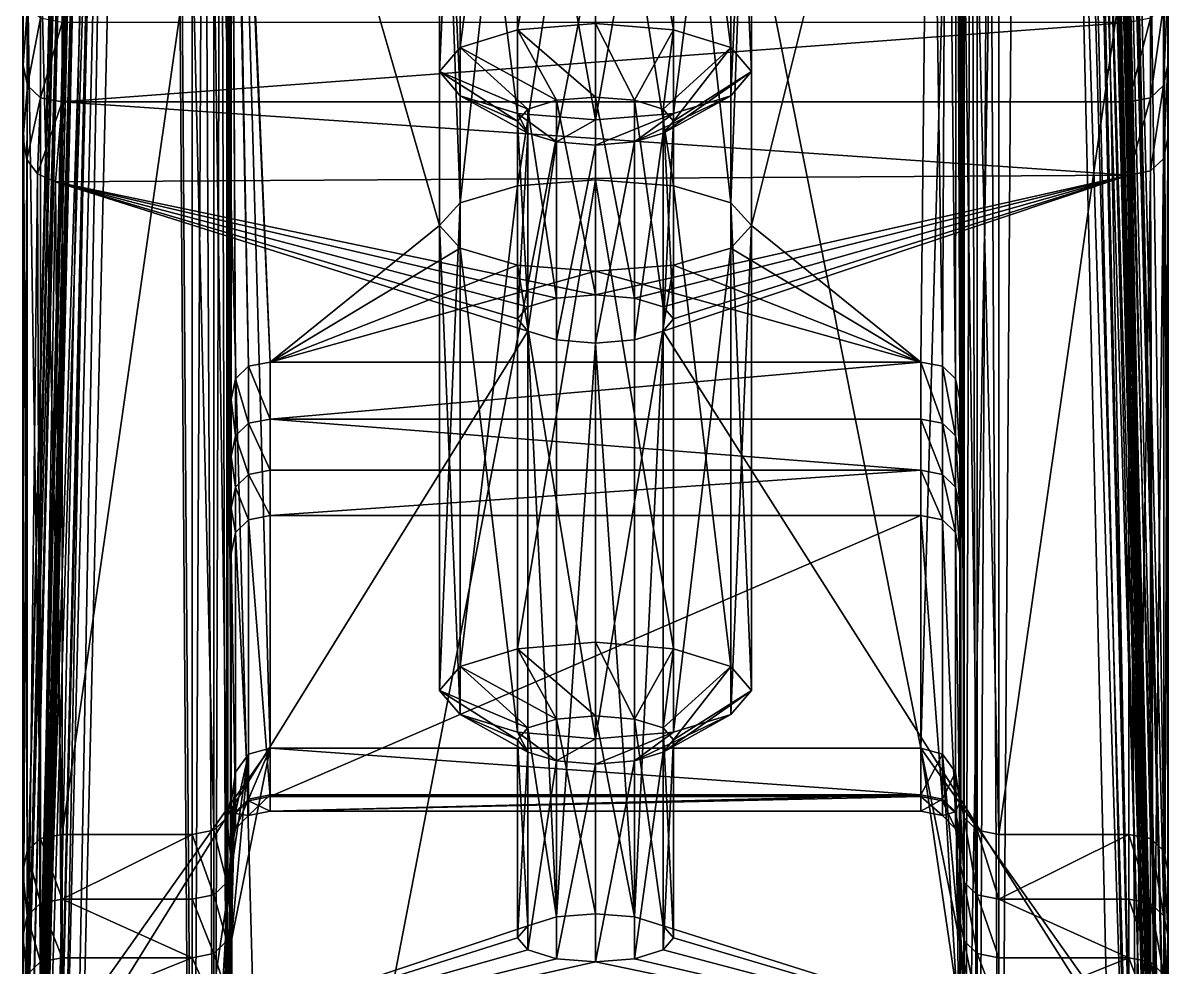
# Model space of a CAD drawing. Header units: metres. Extents: x -565 to 1231, y 366 to 1032.
# Drawn here: x 1186.84 to 1230.85, y 867.9 to 904.21 of the extents above; entities that cross this region are included whole.
import ezdxf

# ---------------------------------------------------------------- set-up
doc = ezdxf.new("R2010")
doc.units = ezdxf.units.M

msp = doc.modelspace()

# ---------------------------------------------------------------- linework, layer by layer
for points in [[(1191.345, 1022.829, 4.711), (1190.845, 1022.348, 4.559), (1187.009, 864.438, 343.199)], [(1187.009, 864.438, 343.199), (1187.508, 864.89, 343.413), (1191.345, 1022.829, 4.711)], [(1192.178, 1022.989, 4.761), (1191.345, 1022.829, 4.711), (1187.508, 864.89, 343.413)], [(1187.508, 864.89, 343.413), (1188.341, 865.039, 343.487), (1192.178, 1022.989, 4.761)], [(1196.341, 876.327, 319.283), (1192.178, 1022.989, 4.761), (1188.341, 865.039, 343.487)], [(1221.341, 876.327, 319.283), (1225.503, 1022.989, 4.761), (1192.178, 1022.989, 4.761)], [(1196.341, 876.327, 319.283), (1221.341, 876.327, 319.283), (1192.178, 1022.989, 4.761)], [(1221.341, 876.327, 319.283), (1229.342, 865.039, 343.487), (1225.503, 1022.989, 4.761)], [(1226.336, 1022.829, 4.711), (1225.503, 1022.989, 4.761), (1229.342, 865.039, 343.487)], [(1226.836, 1022.348, 4.559), (1226.336, 1022.829, 4.711), (1230.175, 864.89, 343.413)], [(1229.342, 865.039, 343.487), (1230.175, 864.89, 343.413), (1226.336, 1022.829, 4.711)], [(1190.845, 1022.348, 4.559), (1190.679, 1021.547, 4.305), (1186.843, 863.683, 342.846)], [(1186.843, 863.683, 342.846), (1187.009, 864.438, 343.199), (1190.845, 1022.348, 4.559)], [(1227.002, 1021.547, 4.305), (1226.836, 1022.348, 4.559), (1230.674, 864.438, 343.199)], [(1230.175, 864.89, 343.413), (1230.674, 864.438, 343.199), (1226.836, 1022.348, 4.559)], [(1186.839, 857.377, 339.809), (1186.843, 863.683, 342.846), (1190.679, 1021.547, 4.305)], [(1190.677, 1015.37, 0.991), (1186.839, 857.377, 339.809), (1190.679, 1021.547, 4.305)], [(1227.002, 1021.547, 4.305), (1230.84, 863.683, 342.846), (1230.844, 857.377, 339.809)], [(1227.002, 1021.547, 4.305), (1230.844, 857.377, 339.809), (1227.005, 1015.37, 0.991)], [(1230.674, 864.438, 343.199), (1230.84, 863.683, 342.846), (1227.002, 1021.547, 4.305)], [(1187.007, 856.621, 339.457), (1186.839, 857.377, 339.809), (1190.677, 1015.37, 0.991)], [(1190.677, 1015.37, 0.991), (1190.844, 1014.568, 0.738), (1187.007, 856.621, 339.457)], [(1226.838, 1014.568, 0.738), (1227.005, 1015.37, 0.991), (1230.844, 857.377, 339.809)], [(1187.508, 856.167, 339.248), (1187.007, 856.621, 339.457), (1190.844, 1014.568, 0.738)], [(1190.844, 1014.568, 0.738), (1191.344, 1014.087, 0.586), (1187.508, 856.167, 339.248)], [(1226.338, 1014.087, 0.586), (1226.838, 1014.568, 0.738), (1230.676, 856.621, 339.457)], [(1230.844, 857.377, 339.809), (1230.676, 856.621, 339.457), (1226.838, 1014.568, 0.738)], [(1188.341, 856.014, 339.182), (1187.508, 856.167, 339.248), (1191.344, 1014.087, 0.586)], [(1191.344, 1014.087, 0.586), (1192.177, 1013.927, 0.535), (1188.341, 856.014, 339.182)], [(1225.505, 1013.927, 0.535), (1226.338, 1014.087, 0.586), (1230.175, 856.167, 339.248)], [(1230.676, 856.621, 339.457), (1230.175, 856.167, 339.248), (1226.338, 1014.087, 0.586)], [(1188.341, 856.014, 339.182), (1192.177, 1013.927, 0.535), (1193.341, 852.374, 346.985)], [(1192.177, 1013.927, 0.535), (1193.341, 1013.927, 0.535), (1193.341, 852.374, 346.985)], [(1193.341, 1013.927, 0.535), (1194.175, 1013.767, 0.484), (1194.175, 852.219, 346.923)], [(1194.175, 852.219, 346.923), (1193.341, 852.374, 346.985), (1193.341, 1013.927, 0.535)], [(1194.175, 1013.767, 0.484), (1194.675, 1013.286, 0.332), (1194.675, 851.754, 346.736)], [(1194.675, 851.754, 346.736), (1194.175, 852.219, 346.923), (1194.175, 1013.767, 0.484)], [(1223.008, 1013.286, 0.332), (1223.508, 1013.767, 0.484), (1223.508, 852.219, 346.923)], [(1223.508, 1013.767, 0.484), (1224.341, 1013.927, 0.535), (1224.341, 852.374, 346.985)], [(1224.341, 852.374, 346.985), (1223.508, 852.219, 346.923), (1223.508, 1013.767, 0.484)], [(1229.342, 856.014, 339.182), (1224.341, 852.374, 346.985), (1224.341, 1013.927, 0.535)], [(1225.505, 1013.927, 0.535), (1229.342, 856.014, 339.182), (1224.341, 1013.927, 0.535)], [(1230.175, 856.167, 339.248), (1229.342, 856.014, 339.182), (1225.505, 1013.927, 0.535)], [(1194.675, 1013.286, 0.332), (1194.841, 1012.484, 0.079), (1194.841, 850.98, 346.426)], [(1194.841, 850.98, 346.426), (1194.675, 851.754, 346.736), (1194.675, 1013.286, 0.332)], [(1222.841, 1012.484, 0.079), (1223.008, 1013.286, 0.332), (1223.008, 851.754, 346.736)], [(1223.508, 852.219, 346.923), (1223.008, 851.754, 346.736), (1223.008, 1013.286, 0.332)], [(1194.841, 1004.358, -3.797), (1194.841, 850.98, 346.426), (1194.841, 1012.484, 0.079)], [(1222.841, 1012.484, 0.079), (1222.841, 850.98, 346.426), (1222.841, 1004.358, -3.797)], [(1223.008, 851.754, 346.736), (1222.841, 850.98, 346.426), (1222.841, 1012.484, 0.079)], [(1194.675, 839.766, 331.767), (1194.841, 840.487, 332.188), (1194.841, 1004.358, -3.797)], [(1194.841, 1004.358, -3.797), (1194.675, 1003.657, -4.26), (1194.675, 839.766, 331.767)], [(1194.841, 1004.358, -3.797), (1194.841, 840.487, 332.188), (1194.841, 850.98, 346.426)], [(1222.841, 850.98, 346.426), (1222.841, 840.487, 332.188), (1222.841, 1004.358, -3.797)], [(1223.008, 1003.657, -4.26), (1222.841, 1004.358, -3.797), (1222.841, 840.487, 332.188)], [(1194.175, 839.333, 331.515), (1194.675, 839.766, 331.767), (1194.675, 1003.657, -4.26)], [(1194.675, 1003.657, -4.26), (1194.175, 1003.236, -4.538), (1194.175, 839.333, 331.515)], [(1222.841, 840.487, 332.188), (1223.008, 839.766, 331.767), (1223.008, 1003.657, -4.26)], [(1223.508, 1003.236, -4.538), (1223.008, 1003.657, -4.26), (1223.008, 839.766, 331.767)], [(1186.955, 839.274, 331.189), (1187.097, 839.3, 331.202), (1192.177, 1003.096, -4.631)], [(1192.177, 1003.096, -4.631), (1191.344, 1002.956, -4.724), (1186.955, 839.274, 331.189)], [(1192.177, 1003.096, -4.631), (1187.097, 839.3, 331.202), (1193.341, 839.188, 331.431)], [(1193.341, 1003.096, -4.631), (1192.177, 1003.096, -4.631), (1193.341, 839.188, 331.431)], [(1193.341, 839.188, 331.431), (1194.175, 839.333, 331.515), (1194.175, 1003.236, -4.538)], [(1194.175, 1003.236, -4.538), (1193.341, 1003.096, -4.631), (1193.341, 839.188, 331.431)], [(1223.008, 839.766, 331.767), (1223.508, 839.333, 331.515), (1223.508, 1003.236, -4.538)], [(1224.341, 1003.096, -4.631), (1223.508, 1003.236, -4.538), (1223.508, 839.333, 331.515)], [(1223.508, 839.333, 331.515), (1224.341, 839.188, 331.431), (1224.341, 1003.096, -4.631)], [(1225.505, 1003.096, -4.631), (1224.341, 1003.096, -4.631), (1224.341, 839.188, 331.431)], [(1230.586, 839.3, 331.202), (1225.505, 1003.096, -4.631), (1224.341, 839.188, 331.431)], [(1226.338, 1002.956, -4.724), (1225.505, 1003.096, -4.631), (1230.586, 839.3, 331.202)], [(1186.87, 839.198, 331.151), (1186.955, 839.274, 331.189), (1191.344, 1002.956, -4.724)], [(1191.344, 1002.956, -4.724), (1190.846, 1002.535, -5.002), (1186.87, 839.198, 331.151)], [(1226.836, 1002.535, -5.002), (1226.338, 1002.956, -4.724), (1230.728, 839.274, 331.189)], [(1230.586, 839.3, 331.202), (1230.728, 839.274, 331.189), (1226.338, 1002.956, -4.724)], [(1186.841, 839.071, 331.089), (1186.87, 839.198, 331.151), (1190.846, 1002.535, -5.002)], [(1190.846, 1002.535, -5.002), (1190.681, 1001.834, -5.465), (1186.841, 839.071, 331.089)], [(1227.001, 1001.834, -5.465), (1226.836, 1002.535, -5.002), (1230.813, 839.198, 331.151)], [(1230.728, 839.274, 331.189), (1230.813, 839.198, 331.151), (1226.836, 1002.535, -5.002)], [(1186.841, 839.071, 331.089), (1190.681, 1001.834, -5.465), (1190.675, 995.37, -8.181)], [(1227.006, 995.37, -8.181), (1227.001, 1001.834, -5.465), (1230.841, 839.071, 331.089)], [(1230.813, 839.198, 331.151), (1230.841, 839.071, 331.089), (1227.001, 1001.834, -5.465)], [(1186.841, 839.071, 331.089), (1190.675, 995.37, -8.181), (1186.838, 831.537, 327.728)], [(1187.007, 830.814, 327.309), (1186.838, 831.537, 327.728), (1190.675, 995.37, -8.181)], [(1190.675, 995.37, -8.181), (1190.843, 994.669, -8.644), (1187.007, 830.814, 327.309)], [(1226.838, 994.669, -8.644), (1227.006, 995.37, -8.181), (1230.844, 831.537, 327.728)], [(1230.844, 831.537, 327.728), (1227.006, 995.37, -8.181), (1230.841, 839.071, 331.089)], [(1187.508, 830.378, 327.062), (1187.007, 830.814, 327.309), (1190.843, 994.669, -8.644)], [(1190.843, 994.669, -8.644), (1191.344, 994.248, -8.922), (1187.508, 830.378, 327.062)], [(1226.337, 994.248, -8.922), (1226.838, 994.669, -8.644), (1230.676, 830.814, 327.309)], [(1230.844, 831.537, 327.728), (1230.676, 830.814, 327.309), (1226.838, 994.669, -8.644)], [(1188.341, 830.23, 326.986), (1187.508, 830.378, 327.062), (1191.344, 994.248, -8.922)], [(1191.344, 994.248, -8.922), (1192.178, 994.108, -9.015), (1188.341, 830.23, 326.986)], [(1225.503, 994.108, -9.015), (1226.337, 994.248, -8.922), (1230.175, 830.378, 327.062)], [(1230.676, 830.814, 327.309), (1230.175, 830.378, 327.062), (1226.337, 994.248, -8.922)], [(1196.341, 842.737, 301.344), (1188.341, 830.23, 326.986), (1192.178, 994.108, -9.015)], [(1196.341, 842.737, 301.344), (1192.178, 994.108, -9.015), (1225.503, 994.108, -9.015)], [(1222.841, 842.02, 302.574), (1196.341, 842.737, 301.344), (1225.503, 994.108, -9.015)], [(1222.841, 842.02, 302.574), (1225.503, 994.108, -9.015), (1229.342, 830.23, 326.986)], [(1230.175, 830.378, 327.062), (1229.342, 830.23, 326.986), (1225.503, 994.108, -9.015)], [(1194.855, 923.46, 517.214), (1194.898, 923.792, 516.588), (1195.508, 891.005, 409.346)], [(1196.341, 891.165, 409.299), (1195.508, 891.005, 409.346), (1194.898, 923.792, 516.588)], [(1194.898, 923.792, 516.588), (1194.968, 923.708, 515.744), (1196.341, 891.165, 409.299)], [(1214.841, 896.42, 426.485), (1214.841, 918.935, 500.132), (1221.695, 923.862, 516.248)], [(1214.841, 896.42, 426.485), (1221.695, 923.862, 516.248), (1221.341, 891.165, 409.299)], [(1222.175, 891.005, 409.346), (1221.341, 891.165, 409.299), (1221.695, 923.862, 516.248)], [(1221.695, 923.862, 516.248), (1222.332, 923.86, 516.812), (1222.175, 891.005, 409.346)], [(1222.675, 890.526, 409.489), (1222.175, 891.005, 409.346), (1222.332, 923.86, 516.812)], [(1222.332, 923.86, 516.812), (1222.714, 923.477, 517.27), (1222.675, 890.526, 409.489)], [(1194.841, 922.713, 517.622), (1194.855, 923.46, 517.214), (1195.008, 890.526, 409.489)], [(1195.508, 891.005, 409.346), (1195.008, 890.526, 409.489), (1194.855, 923.46, 517.214)], [(1196.341, 891.165, 409.299), (1194.968, 923.708, 515.744), (1202.841, 896.42, 426.485)], [(1202.841, 896.42, 426.485), (1194.968, 923.708, 515.744), (1202.841, 918.935, 500.132)], [(1222.841, 889.727, 409.727), (1222.675, 890.526, 409.489), (1222.714, 923.477, 517.27)], [(1222.714, 923.477, 517.27), (1222.841, 922.713, 517.622), (1222.841, 889.727, 409.727)], [(1194.841, 922.713, 517.622), (1194.841, 889.727, 409.727), (1194.841, 909.29, 522.078)], [(1195.008, 890.526, 409.489), (1194.841, 889.727, 409.727), (1194.841, 922.713, 517.622)], [(1222.841, 909.29, 522.078), (1222.841, 889.727, 409.727), (1222.841, 922.713, 517.622)], [(1203.645, 903.261, 508.379), (1203.645, 919.812, 503.001), (1205.842, 920.455, 505.102)], [(1205.842, 920.455, 505.102), (1205.842, 903.94, 510.468), (1203.645, 903.261, 508.379)], [(1208.841, 920.69, 505.87), (1208.841, 904.188, 511.232), (1205.842, 903.94, 510.468)], [(1205.842, 903.94, 510.468), (1205.842, 920.455, 505.102), (1208.841, 920.69, 505.87)], [(1211.841, 903.94, 510.468), (1208.841, 904.188, 511.232), (1208.841, 920.69, 505.87)], [(1208.841, 920.69, 505.87), (1211.841, 920.455, 505.102), (1211.841, 903.94, 510.468)], [(1211.841, 920.455, 505.102), (1214.036, 919.812, 503.001), (1214.036, 903.261, 508.379)], [(1214.036, 903.261, 508.379), (1211.841, 903.94, 510.468), (1211.841, 920.455, 505.102)], [(1203.645, 919.812, 503.001), (1203.645, 903.261, 508.379), (1202.841, 902.335, 505.526)], [(1202.841, 902.335, 505.526), (1202.841, 918.935, 500.132), (1203.645, 919.812, 503.001)], [(1214.841, 902.335, 505.526), (1214.036, 903.261, 508.379), (1214.036, 919.812, 503.001)], [(1214.036, 919.812, 503.001), (1214.841, 918.935, 500.132), (1214.841, 902.335, 505.526)], [(1203.645, 901.408, 502.673), (1203.645, 918.058, 497.263), (1202.841, 918.935, 500.132)], [(1202.841, 918.935, 500.132), (1202.841, 902.335, 505.526), (1203.645, 901.408, 502.673)], [(1203.645, 897.296, 429.354), (1202.841, 896.42, 426.485), (1202.841, 918.935, 500.132)], [(1203.645, 897.296, 429.354), (1202.841, 918.935, 500.132), (1203.645, 918.058, 497.263)], [(1214.841, 918.935, 500.132), (1214.036, 918.058, 497.263), (1214.036, 901.408, 502.673)], [(1214.036, 901.408, 502.673), (1214.841, 902.335, 505.526), (1214.841, 918.935, 500.132)], [(1214.036, 897.296, 429.354), (1214.036, 918.058, 497.263), (1214.841, 918.935, 500.132)], [(1214.841, 896.42, 426.485), (1214.036, 897.296, 429.354), (1214.841, 918.935, 500.132)], [(1203.645, 918.058, 497.263), (1203.645, 901.408, 502.673), (1205.842, 900.729, 500.584)], [(1205.842, 900.729, 500.584), (1205.842, 917.415, 495.162), (1203.645, 918.058, 497.263)], [(1203.645, 897.296, 429.354), (1203.645, 918.058, 497.263), (1205.842, 917.415, 495.162)], [(1211.841, 900.729, 500.584), (1214.036, 901.408, 502.673), (1214.036, 918.058, 497.263)], [(1214.036, 918.058, 497.263), (1211.841, 917.415, 495.162), (1211.841, 900.729, 500.584)], [(1214.036, 897.296, 429.354), (1211.841, 917.415, 495.162), (1214.036, 918.058, 497.263)], [(1205.842, 897.939, 431.455), (1203.645, 897.296, 429.354), (1205.842, 917.415, 495.162)], [(1208.841, 900.48, 499.819), (1208.841, 917.181, 494.393), (1205.842, 917.415, 495.162)], [(1205.842, 917.415, 495.162), (1205.842, 900.729, 500.584), (1208.841, 900.48, 499.819)], [(1205.842, 897.939, 431.455), (1205.842, 917.415, 495.162), (1208.841, 917.181, 494.393)], [(1208.841, 898.173, 432.224), (1205.842, 897.939, 431.455), (1208.841, 917.181, 494.393)], [(1211.841, 917.415, 495.162), (1208.841, 917.181, 494.393), (1208.841, 900.48, 499.819)], [(1208.841, 900.48, 499.819), (1211.841, 900.729, 500.584), (1211.841, 917.415, 495.162)], [(1211.841, 897.939, 431.455), (1208.841, 917.181, 494.393), (1211.841, 917.415, 495.162)], [(1211.841, 897.939, 431.455), (1208.841, 898.173, 432.224), (1208.841, 917.181, 494.393)], [(1214.036, 897.296, 429.354), (1211.841, 897.939, 431.455), (1211.841, 917.415, 495.162)], [(1194.675, 908.5, 522.341), (1194.841, 909.29, 522.078), (1194.841, 874.439, 414.816)], [(1194.841, 889.727, 409.727), (1194.841, 874.439, 414.816), (1194.841, 909.29, 522.078)], [(1222.841, 909.29, 522.078), (1222.841, 874.439, 414.816), (1222.841, 889.727, 409.727)], [(1223.008, 873.644, 415.067), (1222.841, 874.439, 414.816), (1222.841, 909.29, 522.078)], [(1222.841, 909.29, 522.078), (1223.008, 908.5, 522.341), (1223.008, 873.644, 415.067)], [(1194.175, 908.025, 522.499), (1194.675, 908.5, 522.341), (1194.675, 873.644, 415.067)], [(1194.841, 874.439, 414.816), (1194.675, 873.644, 415.067), (1194.675, 908.5, 522.341)], [(1223.508, 873.168, 415.219), (1223.008, 873.644, 415.067), (1223.008, 908.5, 522.341)], [(1223.008, 908.5, 522.341), (1223.508, 908.025, 522.499), (1223.508, 873.168, 415.219)], [(1193.341, 907.867, 522.551), (1194.175, 908.025, 522.499), (1194.175, 873.168, 415.219)], [(1194.675, 873.644, 415.067), (1194.175, 873.168, 415.219), (1194.175, 908.025, 522.499)], [(1224.341, 873.008, 415.269), (1223.508, 873.168, 415.219), (1223.508, 908.025, 522.499)], [(1223.508, 908.025, 522.499), (1224.341, 907.867, 522.551), (1224.341, 873.008, 415.269)], [(1187.006, 907.234, 522.762), (1187.507, 907.709, 522.604), (1187.507, 872.85, 415.319)], [(1187.507, 907.709, 522.604), (1188.341, 907.867, 522.551), (1188.341, 873.008, 415.269)], [(1188.341, 873.008, 415.269), (1187.507, 872.85, 415.319), (1187.507, 907.709, 522.604)], [(1188.341, 873.008, 415.269), (1188.341, 907.867, 522.551), (1193.341, 907.867, 522.551)], [(1188.341, 873.008, 415.269), (1193.341, 907.867, 522.551), (1193.341, 873.008, 415.269)], [(1194.175, 873.168, 415.219), (1193.341, 873.008, 415.269), (1193.341, 907.867, 522.551)], [(1229.342, 907.867, 522.551), (1229.342, 873.008, 415.269), (1224.341, 873.008, 415.269)], [(1229.342, 907.867, 522.551), (1224.341, 873.008, 415.269), (1224.341, 907.867, 522.551)], [(1230.175, 872.85, 415.319), (1229.342, 873.008, 415.269), (1229.342, 907.867, 522.551)], [(1229.342, 907.867, 522.551), (1230.175, 907.709, 522.604), (1230.175, 872.85, 415.319)], [(1230.677, 872.373, 415.47), (1230.175, 872.85, 415.319), (1230.175, 907.709, 522.604)], [(1230.175, 907.709, 522.604), (1230.677, 907.234, 522.762), (1230.677, 872.373, 415.47)], [(1186.836, 906.443, 523.025), (1187.006, 907.234, 522.762), (1187.006, 872.373, 415.47)], [(1187.507, 872.85, 415.319), (1187.006, 872.373, 415.47), (1187.006, 907.234, 522.762)], [(1230.846, 871.579, 415.722), (1230.677, 872.373, 415.47), (1230.677, 907.234, 522.762)], [(1230.677, 907.234, 522.762), (1230.846, 906.443, 523.025), (1230.846, 871.579, 415.722)], [(1186.846, 902.585, 533.396), (1186.846, 905.627, 541.529), (1186.836, 906.443, 523.025)], [(1186.846, 899.779, 525.168), (1186.846, 902.585, 533.396), (1186.836, 906.443, 523.025)], [(1186.846, 899.779, 525.168), (1186.836, 906.443, 523.025), (1186.836, 871.579, 415.722)], [(1187.006, 872.373, 415.47), (1186.836, 871.579, 415.722), (1186.836, 906.443, 523.025)], [(1230.846, 906.443, 523.025), (1230.836, 905.627, 541.529), (1230.836, 902.585, 533.396)], [(1230.846, 906.443, 523.025), (1230.836, 902.585, 533.396), (1230.837, 899.779, 525.168)], [(1230.846, 871.579, 415.722), (1230.846, 906.443, 523.025), (1230.837, 899.779, 525.168)], [(1187.01, 904.85, 541.832), (1186.846, 905.627, 541.529), (1186.846, 902.585, 533.396)], [(1230.673, 901.8, 533.676), (1230.836, 902.585, 533.396), (1230.836, 905.627, 541.529)], [(1230.836, 905.627, 541.529), (1230.673, 904.85, 541.832), (1230.673, 901.8, 533.676)], [(1186.846, 902.585, 533.396), (1187.01, 901.8, 533.676), (1187.01, 904.85, 541.832)], [(1187.508, 904.384, 542.014), (1187.01, 904.85, 541.832), (1187.01, 901.8, 533.676)], [(1230.174, 901.329, 533.845), (1230.673, 901.8, 533.676), (1230.673, 904.85, 541.832)], [(1230.673, 904.85, 541.832), (1230.174, 904.384, 542.014), (1230.174, 901.329, 533.845)], [(1187.01, 901.8, 533.676), (1187.508, 901.329, 533.845), (1187.508, 904.384, 542.014)], [(1188.341, 904.229, 542.074), (1187.508, 904.384, 542.014), (1187.508, 901.329, 533.845)], [(1187.508, 901.329, 533.845), (1188.341, 901.172, 533.901), (1188.341, 904.229, 542.074)], [(1188.341, 901.172, 533.901), (1229.342, 901.172, 533.901), (1229.342, 904.229, 542.074)], [(1188.341, 904.229, 542.074), (1188.341, 901.172, 533.901), (1229.342, 904.229, 542.074)], [(1205.842, 903.94, 510.468), (1208.841, 904.188, 511.232), (1208.841, 901.358, 508.997)], [(1210.341, 901.234, 508.615), (1208.841, 901.358, 508.997), (1208.841, 904.188, 511.232)], [(1208.841, 904.188, 511.232), (1211.841, 903.94, 510.468), (1210.341, 901.234, 508.615)], [(1229.342, 901.172, 533.901), (1230.174, 901.329, 533.845), (1230.174, 904.384, 542.014)], [(1230.174, 904.384, 542.014), (1229.342, 904.229, 542.074), (1229.342, 901.172, 533.901)], [(1203.645, 903.261, 508.379), (1205.842, 903.94, 510.468), (1207.341, 901.234, 508.615)], [(1208.841, 901.358, 508.997), (1207.341, 901.234, 508.615), (1205.842, 903.94, 510.468)], [(1211.439, 900.896, 507.57), (1210.341, 901.234, 508.615), (1211.841, 903.94, 510.468)], [(1211.841, 903.94, 510.468), (1214.036, 903.261, 508.379), (1211.439, 900.896, 507.57)], [(1202.841, 902.335, 505.526), (1203.645, 903.261, 508.379), (1206.242, 900.896, 507.57)], [(1207.341, 901.234, 508.615), (1206.242, 900.896, 507.57), (1203.645, 903.261, 508.379)], [(1211.841, 900.432, 506.144), (1211.439, 900.896, 507.57), (1214.036, 903.261, 508.379)], [(1214.036, 903.261, 508.379), (1214.841, 902.335, 505.526), (1211.841, 900.432, 506.144)], [(1187.01, 901.8, 533.676), (1186.846, 902.585, 533.396), (1186.846, 899.779, 525.168)], [(1203.645, 901.408, 502.673), (1202.841, 902.335, 505.526), (1205.842, 900.432, 506.144)], [(1206.242, 900.896, 507.57), (1205.842, 900.432, 506.144), (1202.841, 902.335, 505.526)], [(1214.841, 902.335, 505.526), (1214.036, 901.408, 502.673), (1211.439, 899.968, 504.717)], [(1211.439, 899.968, 504.717), (1211.841, 900.432, 506.144), (1214.841, 902.335, 505.526)], [(1230.673, 898.988, 525.431), (1230.837, 899.779, 525.168), (1230.836, 902.585, 533.396)], [(1230.836, 902.585, 533.396), (1230.673, 901.8, 533.676), (1230.673, 898.988, 525.431)], [(1186.846, 899.779, 525.168), (1186.981, 898.96, 525.342), (1187.01, 901.8, 533.676)], [(1187.508, 901.329, 533.845), (1187.01, 901.8, 533.676), (1186.981, 898.96, 525.342)], [(1230.174, 898.514, 525.589), (1230.673, 898.988, 525.431), (1230.673, 901.8, 533.676)], [(1230.673, 901.8, 533.676), (1230.174, 901.329, 533.845), (1230.174, 898.514, 525.589)], [(1186.981, 898.96, 525.342), (1187.394, 898.399, 525.233), (1187.508, 901.329, 533.845)], [(1188.341, 901.172, 533.901), (1187.508, 901.329, 533.845), (1187.394, 898.399, 525.233)], [(1205.842, 900.729, 500.584), (1203.645, 901.408, 502.673), (1206.242, 899.968, 504.717)], [(1205.842, 900.432, 506.144), (1206.242, 899.968, 504.717), (1203.645, 901.408, 502.673)], [(1207.341, 901.234, 508.615), (1208.841, 901.358, 508.997), (1208.841, 893.751, 511.469)], [(1210.341, 893.627, 511.087), (1208.841, 893.751, 511.469), (1208.841, 901.358, 508.997)], [(1208.841, 901.358, 508.997), (1210.341, 901.234, 508.615), (1210.341, 893.627, 511.087)], [(1210.341, 899.629, 503.673), (1211.439, 899.968, 504.717), (1214.036, 901.408, 502.673)], [(1214.036, 901.408, 502.673), (1211.841, 900.729, 500.584), (1210.341, 899.629, 503.673)], [(1229.342, 898.356, 525.642), (1230.174, 898.514, 525.589), (1230.174, 901.329, 533.845)], [(1230.174, 901.329, 533.845), (1229.342, 901.172, 533.901), (1229.342, 898.356, 525.642)], [(1187.394, 898.399, 525.233), (1188.083, 898.096, 524.841), (1188.341, 901.172, 533.901)], [(1188.341, 901.172, 533.901), (1188.083, 898.096, 524.841), (1229.342, 898.356, 525.642)], [(1188.341, 901.172, 533.901), (1229.342, 898.356, 525.642), (1229.342, 901.172, 533.901)], [(1205.842, 900.432, 506.144), (1206.242, 900.896, 507.57), (1206.242, 893.287, 510.043)], [(1206.242, 900.896, 507.57), (1207.341, 901.234, 508.615), (1207.341, 893.627, 511.087)], [(1207.341, 893.627, 511.087), (1206.242, 893.287, 510.043), (1206.242, 900.896, 507.57)], [(1208.841, 893.751, 511.469), (1207.341, 893.627, 511.087), (1207.341, 901.234, 508.615)], [(1210.341, 901.234, 508.615), (1211.439, 900.896, 507.57), (1211.439, 893.287, 510.043)], [(1211.439, 893.287, 510.043), (1210.341, 893.627, 511.087), (1210.341, 901.234, 508.615)], [(1211.841, 892.824, 508.616), (1211.439, 893.287, 510.043), (1211.439, 900.896, 507.57)], [(1211.439, 900.896, 507.57), (1211.841, 900.432, 506.144), (1211.841, 892.824, 508.616)], [(1208.841, 900.48, 499.819), (1205.842, 900.729, 500.584), (1207.341, 899.629, 503.673)], [(1206.242, 899.968, 504.717), (1207.341, 899.629, 503.673), (1205.842, 900.729, 500.584)], [(1207.341, 899.629, 503.673), (1208.841, 899.505, 503.291), (1208.841, 900.48, 499.819)], [(1211.841, 900.729, 500.584), (1208.841, 900.48, 499.819), (1208.841, 899.505, 503.291)], [(1208.841, 899.505, 503.291), (1210.341, 899.629, 503.673), (1211.841, 900.729, 500.584)], [(1206.242, 893.287, 510.043), (1205.842, 892.824, 508.616), (1205.842, 900.432, 506.144)], [(1206.242, 899.968, 504.717), (1205.842, 900.432, 506.144), (1205.842, 892.824, 508.616)], [(1211.841, 900.432, 506.144), (1211.439, 899.968, 504.717), (1211.439, 892.36, 507.189)], [(1211.439, 892.36, 507.189), (1211.841, 892.824, 508.616), (1211.841, 900.432, 506.144)], [(1186.846, 864.927, 417.906), (1186.846, 899.779, 525.168), (1186.836, 871.579, 415.722)], [(1186.981, 898.96, 525.342), (1186.846, 899.779, 525.168), (1186.846, 864.927, 417.906)], [(1205.842, 892.824, 508.616), (1206.242, 892.36, 507.189), (1206.242, 899.968, 504.717)], [(1207.341, 899.629, 503.673), (1206.242, 899.968, 504.717), (1206.242, 892.36, 507.189)], [(1206.242, 892.36, 507.189), (1207.341, 892.021, 506.145), (1207.341, 899.629, 503.673)], [(1208.841, 899.505, 503.291), (1207.341, 899.629, 503.673), (1207.341, 892.021, 506.145)], [(1210.341, 899.629, 503.673), (1208.841, 899.505, 503.291), (1208.841, 891.897, 505.763)], [(1208.841, 891.897, 505.763), (1210.341, 892.021, 506.145), (1210.341, 899.629, 503.673)], [(1210.341, 892.021, 506.145), (1211.439, 892.36, 507.189), (1211.439, 899.968, 504.717)], [(1211.439, 899.968, 504.717), (1210.341, 899.629, 503.673), (1210.341, 892.021, 506.145)], [(1230.837, 899.779, 525.168), (1230.673, 898.988, 525.431), (1230.701, 864.162, 418.247)], [(1230.701, 864.162, 418.247), (1230.837, 864.927, 417.906), (1230.837, 899.779, 525.168)], [(1230.846, 871.579, 415.722), (1230.837, 899.779, 525.168), (1230.837, 864.927, 417.906)], [(1207.341, 892.021, 506.145), (1208.841, 891.897, 505.763), (1208.841, 899.505, 503.291)], [(1186.846, 864.927, 417.906), (1187.01, 864.133, 418.158), (1186.981, 898.96, 525.342)], [(1187.394, 898.399, 525.233), (1186.981, 898.96, 525.342), (1187.01, 864.133, 418.158)], [(1230.673, 898.988, 525.431), (1230.174, 898.514, 525.589), (1230.289, 863.772, 418.664)], [(1230.289, 863.772, 418.664), (1230.701, 864.162, 418.247), (1230.673, 898.988, 525.431)], [(1187.01, 864.133, 418.158), (1187.508, 863.656, 418.309), (1187.394, 898.399, 525.233)], [(1188.083, 898.096, 524.841), (1187.394, 898.399, 525.233), (1187.508, 863.656, 418.309)], [(1188.083, 898.096, 524.841), (1208.841, 893.751, 511.469), (1229.342, 898.356, 525.642)], [(1208.841, 893.751, 511.469), (1210.341, 893.627, 511.087), (1229.342, 898.356, 525.642)], [(1210.341, 893.627, 511.087), (1211.439, 893.287, 510.043), (1229.342, 898.356, 525.642)], [(1211.439, 892.36, 507.189), (1229.6, 863.757, 419.159), (1229.342, 898.356, 525.642)], [(1211.841, 892.824, 508.616), (1211.439, 892.36, 507.189), (1229.342, 898.356, 525.642)], [(1211.439, 893.287, 510.043), (1211.841, 892.824, 508.616), (1229.342, 898.356, 525.642)], [(1230.174, 898.514, 525.589), (1229.342, 898.356, 525.642), (1229.6, 863.757, 419.159)], [(1229.6, 863.757, 419.159), (1230.289, 863.772, 418.664), (1230.174, 898.514, 525.589)], [(1187.508, 863.656, 418.309), (1188.341, 863.498, 418.359), (1188.083, 898.096, 524.841)], [(1207.341, 893.627, 511.087), (1208.841, 893.751, 511.469), (1188.083, 898.096, 524.841)], [(1206.242, 893.287, 510.043), (1207.341, 893.627, 511.087), (1188.083, 898.096, 524.841)], [(1205.842, 892.824, 508.616), (1206.242, 893.287, 510.043), (1188.083, 898.096, 524.841)], [(1206.242, 892.36, 507.189), (1205.842, 892.824, 508.616), (1188.083, 898.096, 524.841)], [(1206.242, 892.36, 507.189), (1188.083, 898.096, 524.841), (1188.341, 863.498, 418.359)], [(1203.645, 879.467, 435.148), (1203.645, 897.296, 429.354), (1205.842, 897.939, 431.455)], [(1205.842, 897.939, 431.455), (1205.842, 880.146, 437.236), (1203.645, 879.467, 435.148)], [(1208.841, 898.173, 432.224), (1208.841, 880.394, 438.001), (1205.842, 880.146, 437.236)], [(1205.842, 880.146, 437.236), (1205.842, 897.939, 431.455), (1208.841, 898.173, 432.224)], [(1211.841, 880.146, 437.236), (1208.841, 880.394, 438.001), (1208.841, 898.173, 432.224)], [(1208.841, 898.173, 432.224), (1211.841, 897.939, 431.455), (1211.841, 880.146, 437.236)], [(1211.841, 897.939, 431.455), (1214.036, 897.296, 429.354), (1214.036, 879.467, 435.148)], [(1214.036, 879.467, 435.148), (1211.841, 880.146, 437.236), (1211.841, 897.939, 431.455)], [(1203.645, 897.296, 429.354), (1203.645, 879.467, 435.148), (1202.841, 878.539, 432.294)], [(1202.841, 878.539, 432.294), (1202.841, 896.42, 426.485), (1203.645, 897.296, 429.354)], [(1214.841, 878.539, 432.294), (1214.036, 879.467, 435.148), (1214.036, 897.296, 429.354)], [(1214.036, 897.296, 429.354), (1214.841, 896.42, 426.485), (1214.841, 878.539, 432.294)], [(1196.341, 891.165, 409.299), (1202.841, 896.42, 426.485), (1203.645, 895.541, 423.616)], [(1203.645, 877.613, 429.441), (1203.645, 895.541, 423.616), (1202.841, 896.42, 426.485)], [(1202.841, 896.42, 426.485), (1202.841, 878.539, 432.294), (1203.645, 877.613, 429.441)], [(1214.841, 896.42, 426.485), (1214.036, 895.541, 423.616), (1214.036, 877.613, 429.441)], [(1214.036, 877.613, 429.441), (1214.841, 878.539, 432.294), (1214.841, 896.42, 426.485)], [(1214.036, 895.541, 423.616), (1214.841, 896.42, 426.485), (1221.341, 891.165, 409.299)], [(1196.341, 891.165, 409.299), (1203.645, 895.541, 423.616), (1205.842, 894.899, 421.515)], [(1203.645, 895.541, 423.616), (1203.645, 877.613, 429.441), (1205.842, 876.934, 427.353)], [(1205.842, 876.934, 427.353), (1205.842, 894.899, 421.515), (1203.645, 895.541, 423.616)], [(1211.841, 876.934, 427.353), (1214.036, 877.613, 429.441), (1214.036, 895.541, 423.616)], [(1214.036, 895.541, 423.616), (1211.841, 894.899, 421.515), (1211.841, 876.934, 427.353)], [(1211.841, 894.899, 421.515), (1214.036, 895.541, 423.616), (1221.341, 891.165, 409.299)], [(1196.341, 891.165, 409.299), (1205.842, 894.899, 421.515), (1208.841, 894.665, 420.746)], [(1208.841, 876.686, 426.588), (1208.841, 894.665, 420.746), (1205.842, 894.899, 421.515)], [(1205.842, 894.899, 421.515), (1205.842, 876.934, 427.353), (1208.841, 876.686, 426.588)], [(1211.841, 894.899, 421.515), (1208.841, 894.665, 420.746), (1208.841, 876.686, 426.588)], [(1208.841, 876.686, 426.588), (1211.841, 876.934, 427.353), (1211.841, 894.899, 421.515)], [(1208.841, 894.665, 420.746), (1211.841, 894.899, 421.515), (1221.341, 891.165, 409.299)], [(1196.341, 891.165, 409.299), (1208.841, 894.665, 420.746), (1221.341, 891.165, 409.299)], [(1206.242, 892.36, 507.189), (1188.341, 863.498, 418.359), (1206.242, 869.492, 436.811)], [(1206.242, 892.36, 507.189), (1206.242, 869.492, 436.811), (1207.341, 869.833, 437.855)], [(1207.341, 892.021, 506.145), (1206.242, 892.36, 507.189), (1207.341, 869.833, 437.855)], [(1211.439, 892.36, 507.189), (1210.341, 892.021, 506.145), (1210.341, 869.833, 437.855)], [(1211.439, 892.36, 507.189), (1210.341, 869.833, 437.855), (1211.439, 869.492, 436.811)], [(1211.439, 892.36, 507.189), (1211.439, 869.492, 436.811), (1229.6, 863.757, 419.159)], [(1208.841, 891.897, 505.763), (1207.341, 892.021, 506.145), (1207.341, 869.833, 437.855)], [(1208.841, 891.897, 505.763), (1207.341, 869.833, 437.855), (1208.841, 869.957, 438.238)], [(1210.341, 892.021, 506.145), (1208.841, 891.897, 505.763), (1210.341, 869.833, 437.855)], [(1208.841, 891.897, 505.763), (1208.841, 869.957, 438.238), (1210.341, 869.833, 437.855)], [(1195.008, 890.526, 409.489), (1195.508, 891.005, 409.346), (1195.508, 888.817, 401.8)], [(1195.508, 891.005, 409.346), (1196.341, 891.165, 409.299), (1196.341, 888.978, 401.755)], [(1196.341, 888.978, 401.755), (1195.508, 888.817, 401.8), (1195.508, 891.005, 409.346)], [(1196.341, 888.978, 401.755), (1196.341, 891.165, 409.299), (1221.341, 891.165, 409.299)], [(1196.341, 888.978, 401.755), (1221.341, 891.165, 409.299), (1221.341, 888.978, 401.755)], [(1221.341, 891.165, 409.299), (1222.175, 891.005, 409.346), (1222.175, 888.817, 401.8)], [(1222.175, 888.817, 401.8), (1221.341, 888.978, 401.755), (1221.341, 891.165, 409.299)], [(1222.175, 891.005, 409.346), (1222.675, 890.526, 409.489), (1222.675, 888.335, 401.932)], [(1222.675, 888.335, 401.932), (1222.175, 888.817, 401.8), (1222.175, 891.005, 409.346)], [(1194.841, 889.727, 409.727), (1195.008, 890.526, 409.489), (1195.008, 888.335, 401.932)], [(1195.508, 888.817, 401.8), (1195.008, 888.335, 401.932), (1195.008, 890.526, 409.489)], [(1222.675, 890.526, 409.489), (1222.841, 889.727, 409.727), (1222.841, 887.531, 402.152)], [(1222.841, 887.531, 402.152), (1222.675, 888.335, 401.932), (1222.675, 890.526, 409.489)], [(1194.841, 889.727, 409.727), (1194.841, 887.531, 402.152), (1194.841, 874.439, 414.816)], [(1195.008, 888.335, 401.932), (1194.841, 887.531, 402.152), (1194.841, 889.727, 409.727)], [(1222.841, 874.439, 414.816), (1222.841, 887.531, 402.152), (1222.841, 889.727, 409.727)], [(1195.008, 888.335, 401.932), (1195.508, 888.817, 401.8), (1195.508, 886.849, 394.191)], [(1195.508, 888.817, 401.8), (1196.341, 888.978, 401.755), (1196.341, 887.011, 394.152)], [(1196.341, 887.011, 394.152), (1195.508, 886.849, 394.191), (1195.508, 888.817, 401.8)], [(1196.341, 888.978, 401.755), (1221.341, 888.978, 401.755), (1221.341, 887.011, 394.152)], [(1196.341, 887.011, 394.152), (1196.341, 888.978, 401.755), (1221.341, 887.011, 394.152)], [(1221.341, 888.978, 401.755), (1222.175, 888.817, 401.8), (1222.175, 886.849, 394.191)], [(1222.175, 886.849, 394.191), (1221.341, 887.011, 394.152), (1221.341, 888.978, 401.755)], [(1222.175, 888.817, 401.8), (1222.675, 888.335, 401.932), (1222.675, 886.363, 394.309)], [(1222.675, 886.363, 394.309), (1222.175, 886.849, 394.191), (1222.175, 888.817, 401.8)], [(1194.841, 887.531, 402.152), (1195.008, 888.335, 401.932), (1195.008, 886.363, 394.309)], [(1195.508, 886.849, 394.191), (1195.008, 886.363, 394.309), (1195.008, 888.335, 401.932)], [(1222.675, 888.335, 401.932), (1222.841, 887.531, 402.152), (1222.841, 885.553, 394.506)], [(1222.841, 885.553, 394.506), (1222.675, 886.363, 394.309), (1222.675, 888.335, 401.932)], [(1194.841, 887.531, 402.152), (1194.841, 885.553, 394.506), (1194.841, 874.439, 414.816)], [(1195.008, 886.363, 394.309), (1194.841, 885.553, 394.506), (1194.841, 887.531, 402.152)], [(1222.841, 874.439, 414.816), (1222.841, 885.553, 394.506), (1222.841, 887.531, 402.152)], [(1195.008, 886.363, 394.309), (1195.508, 886.849, 394.191), (1195.508, 885.104, 386.53)], [(1195.508, 886.849, 394.191), (1196.341, 887.011, 394.152), (1196.341, 885.267, 386.494)], [(1196.341, 885.267, 386.494), (1195.508, 885.104, 386.53), (1195.508, 886.849, 394.191)], [(1196.341, 885.267, 386.494), (1196.341, 887.011, 394.152), (1221.341, 887.011, 394.152)], [(1221.341, 885.267, 386.494), (1196.341, 885.267, 386.494), (1221.341, 887.011, 394.152)], [(1221.341, 887.011, 394.152), (1222.175, 886.849, 394.191), (1222.175, 885.104, 386.53)], [(1222.175, 885.104, 386.53), (1221.341, 885.267, 386.494), (1221.341, 887.011, 394.152)], [(1222.175, 886.849, 394.191), (1222.675, 886.363, 394.309), (1222.675, 884.616, 386.638)], [(1222.675, 884.616, 386.638), (1222.175, 885.104, 386.53), (1222.175, 886.849, 394.191)], [(1194.841, 885.553, 394.506), (1195.008, 886.363, 394.309), (1195.008, 884.616, 386.638)], [(1195.508, 885.104, 386.53), (1195.008, 884.616, 386.638), (1195.008, 886.363, 394.309)], [(1222.675, 886.363, 394.309), (1222.841, 885.553, 394.506), (1222.841, 883.802, 386.817)], [(1222.841, 883.802, 386.817), (1222.675, 884.616, 386.638), (1222.675, 886.363, 394.309)], [(1194.841, 885.553, 394.506), (1194.841, 883.802, 386.817), (1194.841, 874.439, 414.816)], [(1195.008, 884.616, 386.638), (1194.841, 883.802, 386.817), (1194.841, 885.553, 394.506)], [(1222.841, 874.439, 414.816), (1222.841, 883.802, 386.817), (1222.841, 885.553, 394.506)], [(1195.008, 884.616, 386.638), (1195.508, 885.104, 386.53), (1195.508, 874.298, 335.692)], [(1195.508, 885.104, 386.53), (1196.341, 885.267, 386.494), (1196.341, 874.463, 335.666)], [(1196.341, 874.463, 335.666), (1195.508, 874.298, 335.692), (1195.508, 885.104, 386.53)], [(1221.341, 885.267, 386.494), (1221.341, 874.463, 335.666), (1196.341, 874.463, 335.666)], [(1221.341, 885.267, 386.494), (1196.341, 874.463, 335.666), (1196.341, 885.267, 386.494)], [(1221.341, 885.267, 386.494), (1222.175, 885.104, 386.53), (1222.175, 874.298, 335.692)], [(1222.175, 874.298, 335.692), (1221.341, 874.463, 335.666), (1221.341, 885.267, 386.494)], [(1222.175, 885.104, 386.53), (1222.675, 884.616, 386.638), (1222.675, 873.804, 335.77)], [(1222.675, 873.804, 335.77), (1222.175, 874.298, 335.692), (1222.175, 885.104, 386.53)], [(1194.841, 883.802, 386.817), (1195.008, 884.616, 386.638), (1195.008, 873.804, 335.77)], [(1195.508, 874.298, 335.692), (1195.008, 873.804, 335.77), (1195.008, 884.616, 386.638)], [(1222.675, 884.616, 386.638), (1222.841, 883.802, 386.817), (1222.841, 872.98, 335.899)], [(1222.841, 872.98, 335.899), (1222.675, 873.804, 335.77), (1222.675, 884.616, 386.638)], [(1194.841, 883.802, 386.817), (1194.841, 872.98, 335.899), (1194.841, 867.707, 390.542)], [(1194.841, 883.802, 386.817), (1194.841, 867.707, 390.542), (1194.841, 869.715, 398.701)], [(1194.841, 883.802, 386.817), (1194.841, 869.715, 398.701), (1194.841, 871.958, 406.787)], [(1194.841, 883.802, 386.817), (1194.841, 871.958, 406.787), (1194.841, 874.439, 414.816)], [(1195.008, 873.804, 335.77), (1194.841, 872.98, 335.899), (1194.841, 883.802, 386.817)], [(1222.841, 867.707, 390.542), (1222.841, 872.98, 335.899), (1222.841, 883.802, 386.817)], [(1222.841, 869.715, 398.701), (1222.841, 867.707, 390.542), (1222.841, 883.802, 386.817)], [(1222.841, 871.958, 406.787), (1222.841, 869.715, 398.701), (1222.841, 883.802, 386.817)], [(1222.841, 874.439, 414.816), (1222.841, 871.958, 406.787), (1222.841, 883.802, 386.817)], [(1205.842, 880.146, 437.236), (1208.841, 880.394, 438.001), (1208.841, 877.565, 435.766)], [(1210.341, 877.441, 435.383), (1208.841, 877.565, 435.766), (1208.841, 880.394, 438.001)], [(1208.841, 880.394, 438.001), (1211.841, 880.146, 437.236), (1210.341, 877.441, 435.383)], [(1203.645, 879.467, 435.148), (1205.842, 880.146, 437.236), (1207.341, 877.441, 435.383)], [(1208.841, 877.565, 435.766), (1207.341, 877.441, 435.383), (1205.842, 880.146, 437.236)], [(1211.439, 877.101, 434.339), (1210.341, 877.441, 435.383), (1211.841, 880.146, 437.236)], [(1211.841, 880.146, 437.236), (1214.036, 879.467, 435.148), (1211.439, 877.101, 434.339)], [(1202.841, 878.539, 432.294), (1203.645, 879.467, 435.148), (1206.242, 877.101, 434.339)], [(1207.341, 877.441, 435.383), (1206.242, 877.101, 434.339), (1203.645, 879.467, 435.148)], [(1211.841, 876.638, 432.912), (1211.439, 877.101, 434.339), (1214.036, 879.467, 435.148)], [(1214.036, 879.467, 435.148), (1214.841, 878.539, 432.294), (1211.841, 876.638, 432.912)], [(1203.645, 877.613, 429.441), (1202.841, 878.539, 432.294), (1205.842, 876.638, 432.912)], [(1206.242, 877.101, 434.339), (1205.842, 876.638, 432.912), (1202.841, 878.539, 432.294)], [(1214.841, 878.539, 432.294), (1214.036, 877.613, 429.441), (1211.439, 876.174, 431.486)], [(1211.439, 876.174, 431.486), (1211.841, 876.638, 432.912), (1214.841, 878.539, 432.294)], [(1205.842, 876.934, 427.353), (1203.645, 877.613, 429.441), (1206.242, 876.174, 431.486)], [(1205.842, 876.638, 432.912), (1206.242, 876.174, 431.486), (1203.645, 877.613, 429.441)], [(1207.341, 877.441, 435.383), (1208.841, 877.565, 435.766), (1208.841, 869.957, 438.238)], [(1210.341, 869.833, 437.855), (1208.841, 869.957, 438.238), (1208.841, 877.565, 435.766)], [(1208.841, 877.565, 435.766), (1210.341, 877.441, 435.383), (1210.341, 869.833, 437.855)], [(1210.341, 875.836, 430.442), (1211.439, 876.174, 431.486), (1214.036, 877.613, 429.441)], [(1214.036, 877.613, 429.441), (1211.841, 876.934, 427.353), (1210.341, 875.836, 430.442)], [(1206.242, 877.101, 434.339), (1207.341, 877.441, 435.383), (1207.341, 869.833, 437.855)], [(1208.841, 869.957, 438.238), (1207.341, 869.833, 437.855), (1207.341, 877.441, 435.383)], [(1210.341, 877.441, 435.383), (1211.439, 877.101, 434.339), (1211.439, 869.492, 436.811)], [(1211.439, 869.492, 436.811), (1210.341, 869.833, 437.855), (1210.341, 877.441, 435.383)], [(1205.842, 876.638, 432.912), (1206.242, 877.101, 434.339), (1206.242, 869.492, 436.811)], [(1208.841, 876.686, 426.588), (1205.842, 876.934, 427.353), (1207.341, 875.836, 430.442)], [(1206.242, 876.174, 431.486), (1207.341, 875.836, 430.442), (1205.842, 876.934, 427.353)], [(1207.341, 869.833, 437.855), (1206.242, 869.492, 436.811), (1206.242, 877.101, 434.339)], [(1207.341, 875.836, 430.442), (1208.841, 875.711, 430.059), (1208.841, 876.686, 426.588)], [(1211.841, 876.934, 427.353), (1208.841, 876.686, 426.588), (1208.841, 875.711, 430.059)], [(1208.841, 875.711, 430.059), (1210.341, 875.836, 430.442), (1211.841, 876.934, 427.353)], [(1211.841, 869.03, 435.385), (1211.439, 869.492, 436.811), (1211.439, 877.101, 434.339)], [(1211.439, 877.101, 434.339), (1211.841, 876.638, 432.912), (1211.841, 869.03, 435.385)], [(1193.341, 861.438, 351.211), (1196.341, 876.327, 319.283), (1188.341, 865.039, 343.487)], [(1195.508, 876.095, 319.858), (1196.341, 876.327, 319.283), (1193.341, 861.438, 351.211)], [(1195.508, 874.362, 324.53), (1196.341, 874.525, 324.567), (1196.341, 876.327, 319.283)], [(1196.341, 876.327, 319.283), (1195.508, 876.095, 319.858), (1195.508, 874.362, 324.53)], [(1196.341, 876.327, 319.283), (1196.341, 874.525, 324.567), (1221.341, 874.525, 324.567)], [(1221.341, 874.525, 324.567), (1221.341, 876.327, 319.283), (1196.341, 876.327, 319.283)], [(1206.242, 869.492, 436.811), (1205.842, 869.03, 435.385), (1205.842, 876.638, 432.912)], [(1206.242, 876.174, 431.486), (1205.842, 876.638, 432.912), (1205.842, 869.03, 435.385)], [(1211.841, 876.638, 432.912), (1211.439, 876.174, 431.486), (1211.439, 868.566, 433.958)], [(1211.439, 868.566, 433.958), (1211.841, 869.03, 435.385), (1211.841, 876.638, 432.912)], [(1221.341, 876.327, 319.283), (1224.341, 861.438, 351.211), (1229.342, 865.039, 343.487)], [(1222.175, 876.095, 319.858), (1221.341, 876.327, 319.283), (1221.341, 874.525, 324.567)], [(1221.341, 876.327, 319.283), (1222.175, 876.095, 319.858), (1223.508, 861.593, 351.273)], [(1223.508, 861.593, 351.273), (1224.341, 861.438, 351.211), (1221.341, 876.327, 319.283)], [(1193.341, 861.438, 351.211), (1194.175, 861.593, 351.273), (1195.508, 876.095, 319.858)], [(1195.008, 875.401, 321.585), (1195.508, 876.095, 319.858), (1194.175, 861.593, 351.273)], [(1195.008, 873.871, 324.42), (1195.508, 874.362, 324.53), (1195.508, 876.095, 319.858)], [(1195.508, 876.095, 319.858), (1195.008, 875.401, 321.585), (1195.008, 873.871, 324.42)], [(1205.842, 869.03, 435.385), (1206.242, 868.566, 433.958), (1206.242, 876.174, 431.486)], [(1207.341, 875.836, 430.442), (1206.242, 876.174, 431.486), (1206.242, 868.566, 433.958)], [(1206.242, 868.566, 433.958), (1207.341, 868.227, 432.914), (1207.341, 875.836, 430.442)], [(1208.841, 875.711, 430.059), (1207.341, 875.836, 430.442), (1207.341, 868.227, 432.914)], [(1210.341, 875.836, 430.442), (1208.841, 875.711, 430.059), (1208.841, 868.102, 432.531)], [(1208.841, 868.102, 432.531), (1210.341, 868.227, 432.914), (1210.341, 875.836, 430.442)], [(1210.341, 868.227, 432.914), (1211.439, 868.566, 433.958), (1211.439, 876.174, 431.486)], [(1211.439, 876.174, 431.486), (1210.341, 875.836, 430.442), (1210.341, 868.227, 432.914)], [(1221.341, 874.525, 324.567), (1222.175, 874.362, 324.53), (1222.175, 876.095, 319.858)], [(1222.675, 875.401, 321.585), (1222.175, 876.095, 319.858), (1222.175, 874.362, 324.53)], [(1222.175, 876.095, 319.858), (1222.675, 875.401, 321.585), (1223.008, 862.058, 351.459)], [(1223.008, 862.058, 351.459), (1223.508, 861.593, 351.273), (1222.175, 876.095, 319.858)], [(1194.175, 861.593, 351.273), (1194.675, 862.058, 351.459), (1195.008, 875.401, 321.585)], [(1194.841, 874.243, 324.462), (1195.008, 875.401, 321.585), (1194.675, 862.058, 351.459)], [(1195.008, 875.401, 321.585), (1194.841, 874.243, 324.462), (1194.889, 873.106, 325.866)], [(1194.889, 873.106, 325.866), (1195.008, 873.871, 324.42), (1195.008, 875.401, 321.585)], [(1207.341, 868.227, 432.914), (1208.841, 868.102, 432.531), (1208.841, 875.711, 430.059)], [(1222.175, 874.362, 324.53), (1222.675, 873.871, 324.42), (1222.675, 875.401, 321.585)], [(1222.675, 875.401, 321.585), (1222.841, 874.243, 324.462), (1222.841, 862.833, 351.77)], [(1222.841, 862.833, 351.77), (1223.008, 862.058, 351.459), (1222.675, 875.401, 321.585)], [(1222.841, 874.243, 324.462), (1222.675, 875.401, 321.585), (1222.675, 873.871, 324.42)], [(1195.508, 873.727, 330.112), (1196.341, 873.895, 330.113), (1196.341, 874.525, 324.567)], [(1196.341, 874.525, 324.567), (1195.508, 874.362, 324.53), (1195.508, 873.727, 330.112)], [(1196.341, 873.895, 330.113), (1221.341, 873.895, 330.113), (1221.341, 874.525, 324.567)], [(1221.341, 874.525, 324.567), (1196.341, 874.525, 324.567), (1196.341, 873.895, 330.113)], [(1222.175, 874.362, 324.53), (1221.341, 874.525, 324.567), (1221.341, 873.895, 330.113)], [(1194.675, 873.644, 415.067), (1194.841, 874.439, 414.816), (1194.841, 871.958, 406.787)], [(1194.675, 862.058, 351.459), (1194.841, 862.833, 351.77), (1194.841, 874.243, 324.462)], [(1194.889, 873.106, 325.866), (1194.841, 874.243, 324.462), (1194.841, 862.833, 351.77)], [(1195.008, 873.224, 330.109), (1195.508, 873.727, 330.112), (1195.508, 874.362, 324.53)], [(1195.508, 874.362, 324.53), (1195.008, 873.871, 324.42), (1195.008, 873.224, 330.109)], [(1195.008, 873.804, 335.77), (1195.508, 874.298, 335.692), (1195.508, 873.727, 330.112)], [(1195.508, 874.298, 335.692), (1196.341, 874.463, 335.666), (1196.341, 873.895, 330.113)], [(1196.341, 873.895, 330.113), (1195.508, 873.727, 330.112), (1195.508, 874.298, 335.692)], [(1221.341, 874.463, 335.666), (1221.341, 873.895, 330.113), (1196.341, 873.895, 330.113)], [(1196.341, 873.895, 330.113), (1196.341, 874.463, 335.666), (1221.341, 874.463, 335.666)], [(1222.175, 873.727, 330.112), (1221.341, 873.895, 330.113), (1221.341, 874.463, 335.666)], [(1221.341, 874.463, 335.666), (1222.175, 874.298, 335.692), (1222.175, 873.727, 330.112)], [(1221.341, 873.895, 330.113), (1222.175, 873.727, 330.112), (1222.175, 874.362, 324.53)], [(1222.675, 873.871, 324.42), (1222.175, 874.362, 324.53), (1222.175, 873.727, 330.112)], [(1222.675, 873.224, 330.109), (1222.175, 873.727, 330.112), (1222.175, 874.298, 335.692)], [(1222.175, 874.298, 335.692), (1222.675, 873.804, 335.77), (1222.675, 873.224, 330.109)], [(1222.675, 873.871, 324.42), (1222.841, 873.053, 324.236), (1222.841, 874.243, 324.462)], [(1223.008, 871.158, 407.022), (1222.841, 871.958, 406.787), (1222.841, 874.439, 414.816)], [(1222.841, 874.439, 414.816), (1223.008, 873.644, 415.067), (1223.008, 871.158, 407.022)], [(1222.841, 862.833, 351.77), (1222.841, 874.243, 324.462), (1222.841, 873.053, 324.236)], [(1194.175, 873.168, 415.219), (1194.675, 873.644, 415.067), (1194.675, 871.158, 407.022)], [(1194.841, 871.958, 406.787), (1194.675, 871.158, 407.022), (1194.675, 873.644, 415.067)], [(1194.841, 872.386, 330.105), (1195.008, 873.224, 330.109), (1195.008, 873.871, 324.42)], [(1195.008, 873.871, 324.42), (1194.889, 873.106, 325.866), (1194.841, 872.386, 330.105)], [(1194.841, 872.98, 335.899), (1195.008, 873.804, 335.77), (1195.008, 873.224, 330.109)], [(1195.508, 873.727, 330.112), (1195.008, 873.224, 330.109), (1195.008, 873.804, 335.77)], [(1222.175, 873.727, 330.112), (1222.675, 873.224, 330.109), (1222.675, 873.871, 324.42)], [(1222.841, 873.053, 324.236), (1222.675, 873.871, 324.42), (1222.675, 873.224, 330.109)], [(1222.841, 872.386, 330.105), (1222.675, 873.224, 330.109), (1222.675, 873.804, 335.77)], [(1222.675, 873.804, 335.77), (1222.841, 872.98, 335.899), (1222.841, 872.386, 330.105)], [(1223.508, 870.678, 407.162), (1223.008, 871.158, 407.022), (1223.008, 873.644, 415.067)], [(1223.008, 873.644, 415.067), (1223.508, 873.168, 415.219), (1223.508, 870.678, 407.162)], [(1193.341, 873.008, 415.269), (1194.175, 873.168, 415.219), (1194.175, 870.678, 407.162)], [(1194.675, 871.158, 407.022), (1194.175, 870.678, 407.162), (1194.175, 873.168, 415.219)], [(1195.008, 873.224, 330.109), (1194.841, 872.386, 330.105), (1194.841, 872.98, 335.899)], [(1222.675, 873.224, 330.109), (1222.841, 872.386, 330.105), (1222.841, 873.053, 324.236)], [(1224.341, 870.518, 407.209), (1223.508, 870.678, 407.162), (1223.508, 873.168, 415.219)], [(1223.508, 873.168, 415.219), (1224.341, 873.008, 415.269), (1224.341, 870.518, 407.209)], [(1187.006, 872.373, 415.47), (1187.507, 872.85, 415.319), (1187.507, 870.358, 407.256)], [(1187.507, 872.85, 415.319), (1188.341, 873.008, 415.269), (1188.341, 870.518, 407.209)], [(1188.341, 870.518, 407.209), (1187.507, 870.358, 407.256), (1187.507, 872.85, 415.319)], [(1188.341, 870.518, 407.209), (1188.341, 873.008, 415.269), (1193.341, 873.008, 415.269)], [(1188.341, 870.518, 407.209), (1193.341, 873.008, 415.269), (1193.341, 870.518, 407.209)], [(1194.175, 870.678, 407.162), (1193.341, 870.518, 407.209), (1193.341, 873.008, 415.269)], [(1194.841, 872.386, 330.105), (1194.889, 873.106, 325.866), (1194.841, 862.833, 351.77)], [(1194.841, 872.98, 335.899), (1194.841, 872.386, 330.105), (1194.841, 862.833, 351.77)], [(1194.841, 872.98, 335.899), (1194.841, 862.833, 351.77), (1194.841, 867.707, 390.542)], [(1222.841, 862.833, 351.77), (1222.841, 873.053, 324.236), (1222.841, 872.386, 330.105)], [(1222.841, 862.833, 351.77), (1222.841, 872.386, 330.105), (1222.841, 872.98, 335.899)], [(1222.841, 867.707, 390.542), (1222.841, 862.833, 351.77), (1222.841, 872.98, 335.899)], [(1229.342, 873.008, 415.269), (1229.342, 870.518, 407.209), (1224.341, 870.518, 407.209)], [(1229.342, 873.008, 415.269), (1224.341, 870.518, 407.209), (1224.341, 873.008, 415.269)], [(1230.175, 870.358, 407.256), (1229.342, 870.518, 407.209), (1229.342, 873.008, 415.269)], [(1229.342, 873.008, 415.269), (1230.175, 872.85, 415.319), (1230.175, 870.358, 407.256)], [(1230.677, 869.878, 407.397), (1230.175, 870.358, 407.256), (1230.175, 872.85, 415.319)], [(1230.175, 872.85, 415.319), (1230.677, 872.373, 415.47), (1230.677, 869.878, 407.397)], [(1186.836, 871.579, 415.722), (1187.006, 872.373, 415.47), (1187.006, 869.878, 407.397)], [(1187.507, 870.358, 407.256), (1187.006, 869.878, 407.397), (1187.006, 872.373, 415.47)], [(1230.846, 869.078, 407.631), (1230.677, 869.878, 407.397), (1230.677, 872.373, 415.47)], [(1230.677, 872.373, 415.47), (1230.846, 871.579, 415.722), (1230.846, 869.078, 407.631)], [(1194.675, 871.158, 407.022), (1194.841, 871.958, 406.787), (1194.841, 869.715, 398.701)], [(1223.008, 868.909, 398.912), (1222.841, 869.715, 398.701), (1222.841, 871.958, 406.787)], [(1222.841, 871.958, 406.787), (1223.008, 871.158, 407.022), (1223.008, 868.909, 398.912)], [(1186.846, 864.927, 417.906), (1186.836, 871.579, 415.722), (1186.837, 869.078, 407.631)], [(1187.006, 869.878, 407.397), (1186.837, 869.078, 407.631), (1186.836, 871.579, 415.722)], [(1230.846, 869.078, 407.631), (1230.846, 871.579, 415.722), (1230.837, 864.927, 417.906)], [(1194.175, 870.678, 407.162), (1194.675, 871.158, 407.022), (1194.675, 868.909, 398.912)], [(1194.841, 869.715, 398.701), (1194.675, 868.909, 398.912), (1194.675, 871.158, 407.022)], [(1223.508, 868.425, 399.038), (1223.008, 868.909, 398.912), (1223.008, 871.158, 407.022)], [(1223.008, 871.158, 407.022), (1223.508, 870.678, 407.162), (1223.508, 868.425, 399.038)], [(1193.341, 870.518, 407.209), (1194.175, 870.678, 407.162), (1194.175, 868.425, 399.038)], [(1194.675, 868.909, 398.912), (1194.175, 868.425, 399.038), (1194.175, 870.678, 407.162)], [(1224.341, 868.264, 399.081), (1223.508, 868.425, 399.038), (1223.508, 870.678, 407.162)], [(1223.508, 870.678, 407.162), (1224.341, 870.518, 407.209), (1224.341, 868.264, 399.081)], [(1187.006, 869.878, 407.397), (1187.507, 870.358, 407.256), (1187.507, 868.103, 399.123)], [(1187.507, 870.358, 407.256), (1188.341, 870.518, 407.209), (1188.341, 868.264, 399.081)], [(1188.341, 868.264, 399.081), (1187.507, 868.103, 399.123), (1187.507, 870.358, 407.256)], [(1188.341, 870.518, 407.209), (1193.341, 870.518, 407.209), (1193.341, 868.264, 399.081)], [(1188.341, 868.264, 399.081), (1188.341, 870.518, 407.209), (1193.341, 868.264, 399.081)], [(1194.175, 868.425, 399.038), (1193.341, 868.264, 399.081), (1193.341, 870.518, 407.209)], [(1229.342, 868.264, 399.081), (1224.341, 868.264, 399.081), (1224.341, 870.518, 407.209)], [(1229.342, 870.518, 407.209), (1229.342, 868.264, 399.081), (1224.341, 870.518, 407.209)], [(1230.175, 868.103, 399.123), (1229.342, 868.264, 399.081), (1229.342, 870.518, 407.209)], [(1229.342, 870.518, 407.209), (1230.175, 870.358, 407.256), (1230.175, 868.103, 399.123)], [(1230.677, 867.619, 399.249), (1230.175, 868.103, 399.123), (1230.175, 870.358, 407.256)], [(1230.175, 870.358, 407.256), (1230.677, 869.878, 407.397), (1230.677, 867.619, 399.249)], [(1186.837, 869.078, 407.631), (1187.006, 869.878, 407.397), (1187.006, 867.619, 399.249)], [(1187.507, 868.103, 399.123), (1187.006, 867.619, 399.249), (1187.006, 869.878, 407.397)], [(1194.675, 868.909, 398.912), (1194.841, 869.715, 398.701), (1194.841, 867.707, 390.542)], [(1223.008, 866.896, 390.735), (1222.841, 867.707, 390.542), (1222.841, 869.715, 398.701)], [(1222.841, 869.715, 398.701), (1223.008, 868.909, 398.912), (1223.008, 866.896, 390.735)], [(1230.846, 866.813, 399.46), (1230.677, 867.619, 399.249), (1230.677, 869.878, 407.397)], [(1230.677, 869.878, 407.397), (1230.846, 869.078, 407.631), (1230.846, 866.813, 399.46)], [(1188.341, 863.498, 418.359), (1205.842, 869.03, 435.385), (1206.242, 869.492, 436.811)], [(1211.439, 869.492, 436.811), (1211.841, 869.03, 435.385), (1229.6, 863.757, 419.159)], [(1186.846, 864.927, 417.906), (1186.837, 869.078, 407.631), (1186.837, 866.813, 399.46)], [(1187.006, 867.619, 399.249), (1186.837, 866.813, 399.46), (1186.837, 869.078, 407.631)], [(1188.341, 863.498, 418.359), (1206.242, 868.566, 433.958), (1205.842, 869.03, 435.385)], [(1194.175, 868.425, 399.038), (1194.675, 868.909, 398.912), (1194.675, 866.896, 390.735)], [(1194.841, 867.707, 390.542), (1194.675, 866.896, 390.735), (1194.675, 868.909, 398.912)], [(1211.841, 869.03, 435.385), (1211.439, 868.566, 433.958), (1229.6, 863.757, 419.159)], [(1223.508, 866.41, 390.851), (1223.008, 866.896, 390.735), (1223.008, 868.909, 398.912)], [(1223.008, 868.909, 398.912), (1223.508, 868.425, 399.038), (1223.508, 866.41, 390.851)], [(1230.846, 866.813, 399.46), (1230.846, 869.078, 407.631), (1230.837, 864.927, 417.906)], [(1188.341, 863.498, 418.359), (1207.341, 868.227, 432.914), (1206.242, 868.566, 433.958)], [(1193.341, 868.264, 399.081), (1194.175, 868.425, 399.038), (1194.175, 866.41, 390.851)], [(1194.675, 866.896, 390.735), (1194.175, 866.41, 390.851), (1194.175, 868.425, 399.038)], [(1211.439, 868.566, 433.958), (1210.341, 868.227, 432.914), (1229.6, 863.757, 419.159)], [(1224.341, 866.248, 390.89), (1223.508, 866.41, 390.851), (1223.508, 868.425, 399.038)], [(1223.508, 868.425, 399.038), (1224.341, 868.264, 399.081), (1224.341, 866.248, 390.89)], [(1187.006, 867.619, 399.249), (1187.507, 868.103, 399.123), (1187.507, 866.086, 390.928)], [(1187.507, 868.103, 399.123), (1188.341, 868.264, 399.081), (1188.341, 866.248, 390.89)], [(1188.341, 866.248, 390.89), (1187.507, 866.086, 390.928), (1187.507, 868.103, 399.123)], [(1188.341, 866.248, 390.89), (1188.341, 868.264, 399.081), (1193.341, 868.264, 399.081)], [(1188.341, 866.248, 390.89), (1193.341, 868.264, 399.081), (1193.341, 866.248, 390.89)], [(1188.341, 863.498, 418.359), (1208.841, 868.102, 432.531), (1207.341, 868.227, 432.914)], [(1188.341, 863.498, 418.359), (1229.6, 863.757, 419.159), (1208.841, 868.102, 432.531)], [(1194.175, 866.41, 390.851), (1193.341, 866.248, 390.89), (1193.341, 868.264, 399.081)], [(1210.341, 868.227, 432.914), (1208.841, 868.102, 432.531), (1229.6, 863.757, 419.159)], [(1229.342, 868.264, 399.081), (1229.342, 866.248, 390.89), (1224.341, 866.248, 390.89)], [(1229.342, 868.264, 399.081), (1224.341, 866.248, 390.89), (1224.341, 868.264, 399.081)], [(1230.175, 866.086, 390.928), (1229.342, 866.248, 390.89), (1229.342, 868.264, 399.081)], [(1229.342, 868.264, 399.081), (1230.175, 868.103, 399.123), (1230.175, 866.086, 390.928)], [(1230.677, 865.599, 391.044), (1230.175, 866.086, 390.928), (1230.175, 868.103, 399.123)], [(1230.175, 868.103, 399.123), (1230.677, 867.619, 399.249), (1230.677, 865.599, 391.044)]]:
    msp.add_3dface(points)

doc.saveas('drawing.dxf')
